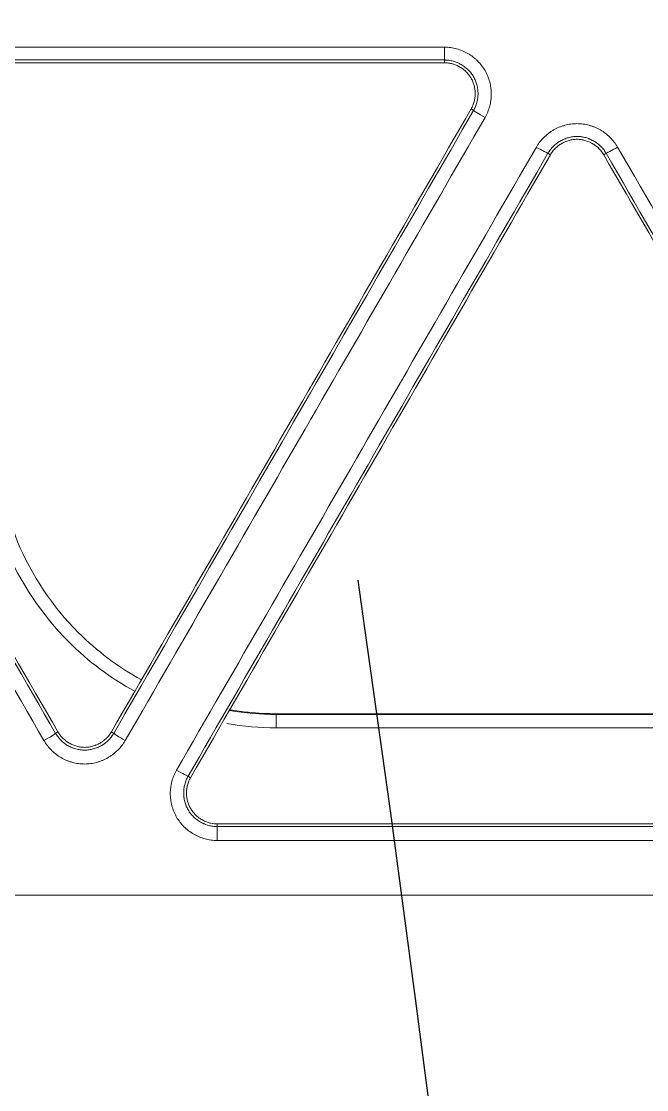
# Model space of a CAD drawing. Header units: inches. Extents: x 405346 to 489838, y -25612 to 14934.
# Drawn here: x 462652.5 to 462674.72, y 4071.14 to 4109.12 of the extents above; entities that cross this region are included whole.
import ezdxf

# ---------------------------------------------------------------- set-up
doc = ezdxf.new("R2010")
doc.units = ezdxf.units.IN
doc.header["$LTSCALE"] = 200
doc.header["$MEASUREMENT"] = 0
doc.linetypes.add('DH-HID2', pattern=[1.2, 0.8, -0.4])
doc.layers.add('FU-FURM', color=251, linetype='DH-HID2')
doc.layers.add('SS-EQ', color=2, linetype='Continuous', lineweight=20)

# ---------------------------------------------------------------- blocks, each defined once
blk = doc.blocks.new('FLLLL')
at = {"layer": 'FU-FURM'}
blk.add_arc((461394.824, 3304.016), 1330.569, 350.923223, 9.218904, dxfattribs=at)
blk = doc.blocks.new('4way무풍')
at = {"layer": 'SS-EQ'}
for p, q in [((-127.2, -213.782), (-127.2, -213.682)), ((-126.166, -215.474), (-126.252, -215.424)), ((-123.436, -217.049), (-123.523, -216.999)), ((-121.454, -216.999), (-121.541, -217.049)), ((-133.178, -236.95), (-133.153, -236.925)), ((-133.178, -237.424), (-133.178, -236.95)), ((-110.051, -236.95), (-133.178, -236.95)), ((-110.063, -236.925), (-133.153, -236.925)), ((-141.021, -237.622), (-140.935, -237.572)), ((-139.039, -237.572), (-138.953, -237.622)), ((-133.178, -237.424), (-109.776, -237.424)), ((-136.311, -239.148), (-136.224, -239.198)), ((-135.276, -240.839), (-135.276, -240.938))]:
    blk.add_line(p, q, dxfattribs=at)
for centre, major_axis, ratio, start_param, end_param in [((-127.2, -213.208), (0, 0.474), 0.005842, 1.605745, 3.106685), ((-125.755, -215.71), (0.41, -0.237), 0.033702, 3.176519, 4.725413), ((-123.933, -216.762), (-0.41, 0.237), 0.033958, 1.584178, 3.106666), ((-121.044, -216.762), (0.41, 0.237), 0.028821, 3.176514, 4.689725), ((-141.431, -237.858), (0.41, 0.237), 0.033145, 4.687505, 6.24826), ((-138.543, -237.858), (0.41, -0.237), 0.038208, 3.176525, 4.728868), ((-136.72, -238.91), (-0.41, 0.237), 0.038521, 1.587639, 3.10666), ((-135.276, -241.412), (0, 0.474), 0.004454, 0.034946, 1.61349)]:
    blk.add_ellipse(centre, major_axis=major_axis, ratio=ratio, start_param=start_param, end_param=end_param, dxfattribs=at)
for points, knots in [([(-0.032, -346.294), (-6.969, -346.294), (-13.906, -346.294), (-27.78, -346.294), (-34.717, -346.294), (-55.528, -346.294), (-69.403, -346.294), (-97.151, -346.294), (-111.025, -346.294), (-138.774, -346.294), (-152.648, -346.294), (-180.396, -346.294), (-194.27, -346.294), (-215.082, -346.294), (-222.019, -346.294), (-235.893, -346.294), (-242.83, -346.294), (-253.236, -346.294), (-256.704, -346.293), (-263.641, -346.293), (-267.11, -346.294), (-272.313, -346.294), (-274.047, -346.294), (-276.648, -346.294), (-277.515, -346.294), (-279.25, -346.294), (-280.117, -346.293), (-281.418, -346.293), (-281.851, -346.293), (-282.718, -346.293), (-283.152, -346.293), (-283.802, -346.293), (-284.019, -346.294), (-284.453, -346.294), (-284.669, -346.294), (-285.103, -346.294), (-285.32, -346.293), (-285.753, -346.291), (-285.97, -346.288), (-286.62, -346.277), (-287.053, -346.265), (-287.92, -346.232), (-288.353, -346.21), (-289.653, -346.133), (-290.519, -346.062), (-291.817, -345.929), (-292.25, -345.88), (-292.899, -345.799), (-293.116, -345.771), (-293.548, -345.713), (-294.627, -345.561), (-295.697, -345.382), (-298.249, -344.898), (-299.929, -344.504), (-302.417, -343.81), (-304.065, -343.313), (-305.692, -342.746), (-308.116, -341.843), (-309.711, -341.172), (-311.481, -340.336), (-311.677, -340.242), (-312.069, -340.051), (-312.265, -339.955), (-312.85, -339.663), (-313.238, -339.464), (-314.393, -338.857), (-315.91, -338.018), (-317.384, -337.119), (-318.837, -336.19), (-319.553, -335.711), (-320.962, -334.724), (-322.351, -333.708), (-324.369, -332.095), (-326.323, -330.394), (-327.582, -329.2), (-328.355, -328.435), (-328.586, -328.204), (-328.815, -327.971), (-328.968, -327.815), (-329.044, -327.737), (-329.423, -327.345), (-329.723, -327.029), (-330.61, -326.073), (-331.762, -324.777), (-333.398, -322.77), (-334.43, -321.391), (-335.932, -319.291), (-336.873, -317.851), (-338.196, -315.627), (-339.047, -314.124), (-339.838, -312.58), (-340.313, -311.601), (-340.454, -311.306), (-340.593, -311.01), (-340.685, -310.813), (-340.731, -310.713), (-340.958, -310.218), (-341.135, -309.821), (-341.654, -308.624), (-342.309, -307.019), (-343.186, -304.583), (-343.7, -302.939), (-344.419, -300.46), (-344.828, -298.788), (-345.336, -296.251), (-345.487, -295.401), (-345.755, -293.691), (-345.871, -292.831), (-345.994, -291.749), (-346.017, -291.533), (-346.062, -291.099), (-346.083, -290.882), (-346.143, -290.23), (-346.178, -289.796), (-346.239, -288.927), (-346.265, -288.493), (-346.307, -287.624), (-346.324, -287.19), (-346.342, -286.538), (-346.347, -286.321), (-346.354, -285.886), (-346.356, -285.669), (-346.359, -285.235), (-346.359, -285.017), (-346.359, -284.583), (-346.359, -284.366), (-346.358, -283.714), (-346.358, -283.28), (-346.358, -282.411), (-346.358, -281.976), (-346.358, -280.673), (-346.358, -279.804), (-346.359, -278.066), (-346.359, -277.197), (-346.359, -274.59), (-346.359, -272.852), (-346.358, -264.163), (-346.358, -257.211), (-346.359, -236.356), (-346.359, -222.453), (-346.359, -194.646), (-346.359, -180.743), (-346.359, -152.936), (-346.359, -139.033), (-346.359, -111.226), (-346.359, -69.517), (-346.359, -27.807), (-346.359, 0)], [0, 0, 0, 0, 0.03125, 0.03125, 0.0625, 0.0625, 0.125, 0.125, 0.1875, 0.1875, 0.25, 0.25, 0.3125, 0.3125, 0.34375, 0.34375, 0.375, 0.375, 0.390625, 0.390625, 0.40625, 0.40625, 0.414063, 0.414063, 0.417969, 0.417969, 0.421875, 0.421875, 0.423828, 0.423828, 0.425781, 0.425781, 0.426758, 0.426758, 0.427734, 0.427734, 0.428711, 0.428711, 0.429688, 0.429688, 0.431641, 0.431641, 0.433594, 0.433594, 0.4375, 0.4375, 0.439453, 0.439453, 0.44043, 0.44043, 0.441406, 0.445313, 0.445313, 0.453125, 0.453125, 0.457031, 0.460938, 0.460938, 0.46875, 0.46875, 0.469727, 0.469727, 0.470703, 0.470703, 0.472656, 0.472656, 0.476563, 0.480469, 0.480469, 0.484375, 0.484375, 0.488281, 0.492188, 0.496094, 0.5, 0.5, 0.500977, 0.501465, 0.501465, 0.501953, 0.501953, 0.503906, 0.503906, 0.507813, 0.511719, 0.515625, 0.515625, 0.523438, 0.523438, 0.527344, 0.53125, 0.53125, 0.532227, 0.532715, 0.532715, 0.533203, 0.533203, 0.535156, 0.535156, 0.539063, 0.542969, 0.546875, 0.546875, 0.554688, 0.554688, 0.558594, 0.558594, 0.5625, 0.5625, 0.563477, 0.563477, 0.564453, 0.564453, 0.566406, 0.566406, 0.568359, 0.568359, 0.570313, 0.570313, 0.571289, 0.571289, 0.572266, 0.572266, 0.573242, 0.573242, 0.574219, 0.574219, 0.576172, 0.576172, 0.578125, 0.578125, 0.582031, 0.582031, 0.585938, 0.585938, 0.59375, 0.59375, 0.625, 0.625, 0.6875, 0.6875, 0.75, 0.75, 0.8125, 0.8125, 0.875, 1, 1, 1, 1]), ([(-345.164, 0), (-345.164, -27.72), (-345.163, -69.3), (-345.162, -110.879), (-345.161, -138.599), (-345.16, -152.459), (-345.158, -180.179), (-345.157, -194.038), (-345.154, -221.758), (-345.152, -235.618), (-345.147, -256.408), (-345.146, -263.338), (-345.145, -272), (-345.144, -273.733), (-345.144, -276.331), (-345.144, -277.198), (-345.143, -278.93), (-345.142, -279.796), (-345.142, -281.096), (-345.141, -281.529), (-345.141, -282.395), (-345.141, -282.828), (-345.141, -283.694), (-345.141, -284.128), (-345.14, -284.777), (-345.139, -284.994), (-345.136, -285.427), (-345.134, -285.643), (-345.124, -286.293), (-345.113, -286.726), (-345.08, -287.592), (-345.06, -288.025), (-345.009, -288.891), (-344.978, -289.324), (-344.926, -289.973), (-344.898, -290.298), (-344.868, -290.623), (-344.847, -290.839), (-344.836, -290.947), (-344.736, -291.92), (-344.629, -292.78), (-344.379, -294.49), (-344.236, -295.341), (-343.754, -297.876), (-343.361, -299.547), (-342.665, -302.025), (-342.166, -303.667), (-341.312, -306.101), (-340.67, -307.704), (-340.162, -308.899), (-339.901, -309.494), (-339.629, -310.087), (-339.446, -310.481), (-339.353, -310.678), (-338.885, -311.657), (-338.495, -312.43), (-337.684, -313.955), (-337.263, -314.706), (-336.391, -316.189), (-335.94, -316.919), (-335.007, -318.36), (-334.525, -319.069), (-333.532, -320.468), (-332.508, -321.846), (-330.881, -323.85), (-329.735, -325.144), (-328.853, -326.098), (-328.555, -326.413), (-328.177, -326.804), (-328.101, -326.882), (-327.949, -327.038), (-327.721, -327.27), (-327.491, -327.501), (-326.721, -328.264), (-325.466, -329.454), (-323.518, -331.15), (-321.504, -332.756), (-320.119, -333.767), (-318.711, -334.749), (-317.997, -335.224), (-316.546, -336.146), (-315.81, -336.593), (-314.315, -337.455), (-313.557, -337.871), (-312.595, -338.371), (-312.305, -338.52), (-312.014, -338.667), (-311.819, -338.764), (-311.722, -338.813), (-311.235, -339.053), (-310.844, -339.241), (-309.666, -339.791), (-308.875, -340.139), (-307.283, -340.8), (-305.68, -341.425), (-303.244, -342.258), (-301.598, -342.743), (-299.114, -343.417), (-297.436, -343.797), (-294.888, -344.259), (-294.033, -344.395), (-292.957, -344.543), (-292.742, -344.571), (-292.31, -344.625), (-291.663, -344.704), (-291.015, -344.771), (-289.72, -344.892), (-288.856, -344.954), (-287.56, -345.019), (-287.128, -345.036), (-286.48, -345.054), (-286.264, -345.059), (-285.831, -345.067), (-285.615, -345.069), (-285.183, -345.073), (-284.967, -345.074), (-284.534, -345.075), (-284.318, -345.075), (-283.67, -345.076), (-283.237, -345.076), (-282.589, -345.076), (-282.373, -345.076), (-281.94, -345.076), (-281.724, -345.076), (-281.075, -345.076), (-280.643, -345.077), (-279.346, -345.077), (-278.481, -345.078), (-276.752, -345.079), (-275.887, -345.079), (-273.293, -345.079), (-271.563, -345.08), (-262.916, -345.081), (-255.998, -345.082), (-242.162, -345.085), (-235.244, -345.086), (-221.408, -345.089), (-214.49, -345.09), (-193.736, -345.092), (-179.9, -345.094), (-152.228, -345.096), (-138.392, -345.096), (-110.72, -345.097), (-96.884, -345.098), (-69.212, -345.098), (-55.376, -345.099), (-34.622, -345.099), (-27.704, -345.099), (-13.868, -345.099), (-6.95, -345.099), (-0.032, -345.099)], [0, 0, 0, 0, 0.125, 0.1875, 0.1875, 0.25, 0.25, 0.3125, 0.3125, 0.375, 0.375, 0.40625, 0.40625, 0.414063, 0.414063, 0.417969, 0.417969, 0.421875, 0.421875, 0.423828, 0.423828, 0.425781, 0.425781, 0.427734, 0.427734, 0.428711, 0.428711, 0.429688, 0.429688, 0.431641, 0.431641, 0.433594, 0.433594, 0.435547, 0.435547, 0.436523, 0.437012, 0.437012, 0.4375, 0.4375, 0.441406, 0.441406, 0.445313, 0.445313, 0.453125, 0.453125, 0.457031, 0.460938, 0.464844, 0.464844, 0.466797, 0.467773, 0.467773, 0.46875, 0.46875, 0.472656, 0.472656, 0.476563, 0.476563, 0.480469, 0.480469, 0.484375, 0.484375, 0.488281, 0.492188, 0.496094, 0.496094, 0.498047, 0.498047, 0.498535, 0.498535, 0.499023, 0.5, 0.5, 0.503906, 0.507813, 0.511719, 0.515625, 0.515625, 0.519531, 0.519531, 0.523438, 0.523438, 0.527344, 0.527344, 0.52832, 0.528809, 0.528809, 0.529297, 0.529297, 0.53125, 0.53125, 0.535156, 0.535156, 0.539063, 0.542969, 0.546875, 0.546875, 0.554688, 0.554688, 0.558594, 0.558594, 0.55957, 0.55957, 0.560547, 0.5625, 0.5625, 0.566406, 0.566406, 0.568359, 0.568359, 0.569336, 0.569336, 0.570313, 0.570313, 0.571289, 0.571289, 0.572266, 0.572266, 0.574219, 0.574219, 0.575195, 0.575195, 0.576172, 0.576172, 0.578125, 0.578125, 0.582031, 0.582031, 0.585938, 0.585938, 0.59375, 0.59375, 0.625, 0.625, 0.65625, 0.65625, 0.6875, 0.6875, 0.75, 0.75, 0.8125, 0.8125, 0.875, 0.875, 0.9375, 0.9375, 0.96875, 0.96875, 1, 1, 1, 1]), ([(-127.202, -213.225), (-127.166, -213.225), (-127.129, -213.226), (-127.056, -213.231), (-127.019, -213.235), (-126.911, -213.25), (-126.769, -213.279), (-126.632, -213.326), (-126.548, -213.361), (-126.531, -213.369), (-126.497, -213.384), (-126.448, -213.407), (-126.4, -213.433), (-126.306, -213.488), (-126.246, -213.528), (-126.159, -213.594), (-126.131, -213.617), (-126.089, -213.653), (-126.076, -213.665), (-126.049, -213.69), (-126.036, -213.703), (-125.971, -213.767), (-125.875, -213.876), (-125.794, -213.996), (-125.739, -214.091), (-125.722, -214.124), (-125.69, -214.189), (-125.675, -214.222), (-125.634, -214.323), (-125.611, -214.392), (-125.583, -214.497), (-125.575, -214.532), (-125.565, -214.586), (-125.561, -214.604), (-125.556, -214.64), (-125.553, -214.658), (-125.541, -214.749), (-125.532, -214.894), (-125.541, -215.038), (-125.553, -215.128), (-125.556, -215.146), (-125.561, -215.183), (-125.565, -215.201), (-125.575, -215.255), (-125.583, -215.29), (-125.611, -215.395), (-125.634, -215.464), (-125.689, -215.598), (-125.721, -215.663), (-125.758, -215.727)], [0, 0, 0, 0, 0.03125, 0.03125, 0.0625, 0.0625, 0.125, 0.1875, 0.1875, 0.203125, 0.203125, 0.21875, 0.25, 0.25, 0.3125, 0.3125, 0.34375, 0.34375, 0.359375, 0.359375, 0.375, 0.375, 0.4375, 0.5, 0.5, 0.53125, 0.53125, 0.5625, 0.5625, 0.625, 0.625, 0.65625, 0.65625, 0.671875, 0.671875, 0.6875, 0.6875, 0.75, 0.8125, 0.8125, 0.828125, 0.828125, 0.84375, 0.84375, 0.875, 0.875, 0.9375, 0.9375, 1, 1, 1, 1]), ([(-126.166, -215.474), (-126.164, -215.471), (-126.162, -215.468), (-126.159, -215.462), (-126.154, -215.454), (-126.143, -215.434), (-126.123, -215.393), (-126.107, -215.357), (-126.077, -215.285), (-126.061, -215.236), (-126.041, -215.161), (-126.035, -215.135), (-126.025, -215.084), (-126.021, -215.058), (-126.011, -214.981), (-126.004, -214.877), (-126.011, -214.773), (-126.019, -214.708), (-126.021, -214.695), (-126.025, -214.67), (-126.032, -214.631), (-126.041, -214.593), (-126.06, -214.518), (-126.077, -214.469), (-126.106, -214.396), (-126.117, -214.373), (-126.139, -214.326), (-126.152, -214.302), (-126.191, -214.234), (-126.22, -214.191), (-126.283, -214.109), (-126.318, -214.071), (-126.364, -214.025), (-126.374, -214.016), (-126.393, -213.998), (-126.403, -213.989), (-126.432, -213.963), (-126.453, -213.947), (-126.515, -213.899), (-126.558, -213.871), (-126.625, -213.832), (-126.66, -213.813), (-126.695, -213.796), (-126.719, -213.785), (-126.731, -213.78), (-126.791, -213.755), (-126.89, -213.721), (-126.991, -213.7), (-127.069, -213.689), (-127.095, -213.686), (-127.134, -213.684), (-127.147, -213.683), (-127.167, -213.682), (-127.177, -213.682), (-127.187, -213.682), (-127.193, -213.682), (-127.196, -213.682), (-127.2, -213.682)], [0, 0, 0, 0, 0.003906, 0.003906, 0.007813, 0.015625, 0.03125, 0.0625, 0.0625, 0.125, 0.125, 0.15625, 0.15625, 0.1875, 0.1875, 0.25, 0.3125, 0.3125, 0.328125, 0.328125, 0.34375, 0.375, 0.375, 0.4375, 0.4375, 0.46875, 0.46875, 0.5, 0.5, 0.5625, 0.5625, 0.625, 0.625, 0.640625, 0.640625, 0.65625, 0.65625, 0.6875, 0.6875, 0.75, 0.75, 0.78125, 0.796875, 0.796875, 0.8125, 0.8125, 0.875, 0.9375, 0.9375, 0.96875, 0.96875, 0.984375, 0.984375, 0.992188, 0.996094, 0.996094, 1, 1, 1, 1]), ([(-127.2, -213.782), (-127.152, -213.782), (-127.104, -213.786), (-127.01, -213.799), (-126.963, -213.808), (-126.894, -213.827), (-126.871, -213.834), (-126.826, -213.85), (-126.804, -213.858), (-126.737, -213.886), (-126.652, -213.929), (-126.573, -213.981), (-126.525, -214.018), (-126.516, -214.025), (-126.497, -214.04), (-126.469, -214.063), (-126.443, -214.088), (-126.393, -214.138), (-126.361, -214.173), (-126.317, -214.229), (-126.303, -214.249), (-126.277, -214.289), (-126.264, -214.309), (-126.228, -214.371), (-126.186, -214.457), (-126.156, -214.547), (-126.138, -214.616), (-126.132, -214.64), (-126.123, -214.687), (-126.12, -214.711), (-126.11, -214.781), (-126.107, -214.829), (-126.107, -214.9), (-126.108, -214.924), (-126.111, -214.972), (-126.113, -214.996), (-126.123, -215.067), (-126.141, -215.16), (-126.171, -215.251), (-126.207, -215.339), (-126.228, -215.382), (-126.252, -215.424)], [0, 0, 0, 0, 0.0625, 0.0625, 0.125, 0.125, 0.15625, 0.15625, 0.1875, 0.1875, 0.25, 0.3125, 0.3125, 0.328125, 0.328125, 0.34375, 0.375, 0.375, 0.4375, 0.4375, 0.46875, 0.46875, 0.5, 0.5, 0.5625, 0.625, 0.625, 0.65625, 0.65625, 0.6875, 0.6875, 0.75, 0.75, 0.78125, 0.78125, 0.8125, 0.8125, 0.875, 0.9375, 0.9375, 1, 1, 1, 1]), ([(-141.434, -237.878), (-143.565, -234.186), (-145.696, -230.494), (-149.959, -223.11), (-152.091, -219.418), (-154.222, -215.726)], [0, 0, 0, 0, 0.5, 0.5, 1, 1, 1, 1]), ([(-153.808, -215.474), (-151.677, -219.165), (-149.546, -222.857), (-145.283, -230.24), (-143.152, -233.931), (-141.021, -237.622)], [0, 0, 0, 0, 0.5, 0.5, 1, 1, 1, 1]), ([(-153.722, -215.424), (-151.591, -219.116), (-149.459, -222.807), (-145.197, -230.19), (-143.066, -233.881), (-140.935, -237.572)], [0, 0, 0, 0, 0.5, 0.5, 1, 1, 1, 1]), ([(-123.935, -216.779), (-123.917, -216.747), (-123.898, -216.716), (-123.857, -216.655), (-123.835, -216.626), (-123.769, -216.54), (-123.673, -216.431), (-123.563, -216.336), (-123.49, -216.281), (-123.476, -216.27), (-123.446, -216.248), (-123.401, -216.217), (-123.354, -216.189), (-123.26, -216.134), (-123.195, -216.102), (-123.095, -216.06), (-123.061, -216.047), (-123.009, -216.029), (-122.991, -216.024), (-122.956, -216.013), (-122.939, -216.008), (-122.851, -215.984), (-122.709, -215.955), (-122.564, -215.945), (-122.454, -215.945), (-122.418, -215.946), (-122.345, -215.951), (-122.309, -215.955), (-122.201, -215.97), (-122.13, -215.984), (-122.025, -216.013), (-121.99, -216.023), (-121.939, -216.041), (-121.921, -216.047), (-121.887, -216.06), (-121.87, -216.067), (-121.786, -216.102), (-121.656, -216.167), (-121.535, -216.247), (-121.463, -216.303), (-121.448, -216.314), (-121.42, -216.337), (-121.406, -216.349), (-121.364, -216.385), (-121.338, -216.41), (-121.26, -216.487), (-121.213, -216.541), (-121.124, -216.655), (-121.083, -216.716), (-121.047, -216.779)], [0, 0, 0, 0, 0.03125, 0.03125, 0.0625, 0.0625, 0.125, 0.1875, 0.1875, 0.203125, 0.203125, 0.21875, 0.25, 0.25, 0.3125, 0.3125, 0.34375, 0.34375, 0.359375, 0.359375, 0.375, 0.375, 0.4375, 0.5, 0.5, 0.53125, 0.53125, 0.5625, 0.5625, 0.625, 0.625, 0.65625, 0.65625, 0.671875, 0.671875, 0.6875, 0.6875, 0.75, 0.8125, 0.8125, 0.828125, 0.828125, 0.84375, 0.84375, 0.875, 0.875, 0.9375, 0.9375, 1, 1, 1, 1]), ([(-121.454, -216.999), (-121.456, -216.996), (-121.457, -216.994), (-121.461, -216.988), (-121.466, -216.979), (-121.478, -216.96), (-121.503, -216.922), (-121.525, -216.89), (-121.573, -216.829), (-121.607, -216.79), (-121.663, -216.735), (-121.682, -216.717), (-121.721, -216.683), (-121.742, -216.666), (-121.804, -216.619), (-121.891, -216.561), (-121.984, -216.515), (-122.044, -216.49), (-122.056, -216.485), (-122.081, -216.475), (-122.118, -216.462), (-122.155, -216.45), (-122.23, -216.43), (-122.281, -216.419), (-122.358, -216.409), (-122.384, -216.406), (-122.436, -216.403), (-122.462, -216.402), (-122.541, -216.402), (-122.593, -216.405), (-122.695, -216.419), (-122.746, -216.43), (-122.822, -216.451), (-122.847, -216.458), (-122.897, -216.475), (-122.921, -216.485), (-122.993, -216.515), (-123.039, -216.538), (-123.107, -216.577), (-123.14, -216.597), (-123.172, -216.62), (-123.194, -216.635), (-123.204, -216.643), (-123.256, -216.682), (-123.335, -216.75), (-123.404, -216.828), (-123.451, -216.89), (-123.467, -216.911), (-123.489, -216.943), (-123.496, -216.954), (-123.506, -216.971), (-123.511, -216.98), (-123.516, -216.988), (-123.52, -216.994), (-123.521, -216.997), (-123.523, -216.999)], [0, 0, 0, 0, 0.003906, 0.003906, 0.007812, 0.015625, 0.03125, 0.0625, 0.0625, 0.125, 0.125, 0.15625, 0.15625, 0.1875, 0.1875, 0.25, 0.3125, 0.3125, 0.328125, 0.328125, 0.34375, 0.375, 0.375, 0.4375, 0.4375, 0.46875, 0.46875, 0.5, 0.5, 0.5625, 0.5625, 0.625, 0.625, 0.65625, 0.65625, 0.6875, 0.6875, 0.75, 0.75, 0.78125, 0.796875, 0.796875, 0.8125, 0.8125, 0.875, 0.9375, 0.9375, 0.96875, 0.96875, 0.984375, 0.984375, 0.992188, 0.996094, 0.996094, 1, 1, 1, 1]), ([(-123.436, -217.049), (-123.412, -217.008), (-123.386, -216.968), (-123.328, -216.893), (-123.296, -216.858), (-123.245, -216.807), (-123.228, -216.791), (-123.191, -216.76), (-123.173, -216.745), (-123.116, -216.701), (-123.036, -216.649), (-122.951, -216.606), (-122.896, -216.583), (-122.885, -216.578), (-122.862, -216.57), (-122.828, -216.558), (-122.794, -216.547), (-122.726, -216.528), (-122.679, -216.519), (-122.608, -216.509), (-122.585, -216.506), (-122.537, -216.503), (-122.513, -216.502), (-122.441, -216.502), (-122.346, -216.509), (-122.253, -216.528), (-122.184, -216.547), (-122.161, -216.554), (-122.115, -216.57), (-122.093, -216.578), (-122.027, -216.606), (-121.984, -216.627), (-121.922, -216.662), (-121.902, -216.675), (-121.862, -216.701), (-121.843, -216.715), (-121.785, -216.759), (-121.714, -216.821), (-121.651, -216.892), (-121.592, -216.968), (-121.565, -217.008), (-121.541, -217.049)], [0, 0, 0, 0, 0.0625, 0.0625, 0.125, 0.125, 0.15625, 0.15625, 0.1875, 0.1875, 0.25, 0.3125, 0.3125, 0.328125, 0.328125, 0.34375, 0.375, 0.375, 0.4375, 0.4375, 0.46875, 0.46875, 0.5, 0.5, 0.5625, 0.625, 0.625, 0.65625, 0.65625, 0.6875, 0.6875, 0.75, 0.75, 0.78125, 0.78125, 0.8125, 0.8125, 0.875, 0.9375, 0.9375, 1, 1, 1, 1]), ([(-121.047, -216.779), (-118.915, -220.472), (-116.784, -224.164), (-112.521, -231.548), (-110.39, -235.239), (-108.259, -238.931)], [0, 0, 0, 0, 0.5, 0.5, 1, 1, 1, 1]), ([(-108.754, -239.198), (-110.885, -235.507), (-113.016, -231.816), (-117.278, -224.433), (-119.409, -220.741), (-121.541, -217.049)], [0, 0, 0, 0, 0.5, 0.5, 1, 1, 1, 1]), ([(-108.667, -239.148), (-110.798, -235.457), (-112.929, -231.765), (-117.191, -224.383), (-119.323, -220.691), (-121.454, -216.999)], [0, 0, 0, 0, 0.5, 0.5, 1, 1, 1, 1]), ([(-143.601, -227), (-143.601, -228.364), (-143.33, -229.729), (-142.286, -232.249), (-141.513, -233.406), (-139.854, -235.066), (-139.059, -235.661), (-138.198, -236.135)], [0, 0, 0, 0, 0.367595, 0.367595, 0.735193, 0.735193, 1, 1, 1, 1]), ([(-137.967, -235.721), (-138.79, -235.269), (-139.55, -234.7), (-141.134, -233.115), (-141.872, -232.011), (-142.868, -229.605), (-143.127, -228.302), (-143.127, -227)], [0, 0, 0, 0, 0.264993, 0.264993, 0.632498, 0.632498, 1, 1, 1, 1]), ([(-133.153, -236.925), (-133.497, -236.925), (-133.838, -236.907), (-134.391, -236.85), (-134.606, -236.821), (-134.818, -236.784)], [0, 0, 0, 0, 0.609384, 0.609384, 1, 1, 1, 1]), ([(-141.021, -237.622), (-141.019, -237.625), (-141.018, -237.628), (-141.014, -237.633), (-141.009, -237.642), (-140.997, -237.661), (-140.973, -237.699), (-140.95, -237.731), (-140.902, -237.792), (-140.868, -237.831), (-140.812, -237.886), (-140.793, -237.904), (-140.754, -237.938), (-140.733, -237.955), (-140.671, -238.002), (-140.585, -238.059), (-140.492, -238.106), (-140.431, -238.131), (-140.419, -238.136), (-140.395, -238.145), (-140.358, -238.158), (-140.32, -238.17), (-140.245, -238.19), (-140.195, -238.201), (-140.118, -238.211), (-140.092, -238.214), (-140.04, -238.218), (-140.013, -238.219), (-139.935, -238.219), (-139.883, -238.215), (-139.78, -238.201), (-139.73, -238.191), (-139.654, -238.17), (-139.629, -238.162), (-139.579, -238.145), (-139.555, -238.136), (-139.483, -238.106), (-139.437, -238.083), (-139.369, -238.044), (-139.336, -238.023), (-139.304, -238.001), (-139.283, -237.986), (-139.272, -237.978), (-139.22, -237.938), (-139.142, -237.87), (-139.073, -237.793), (-139.025, -237.732), (-139.009, -237.71), (-138.987, -237.678), (-138.98, -237.667), (-138.97, -237.65), (-138.965, -237.642), (-138.96, -237.633), (-138.956, -237.628), (-138.955, -237.625), (-138.953, -237.622)], [0, 0, 0, 0, 0.003906, 0.003906, 0.007813, 0.015625, 0.03125, 0.0625, 0.0625, 0.125, 0.125, 0.15625, 0.15625, 0.1875, 0.1875, 0.25, 0.3125, 0.3125, 0.328125, 0.328125, 0.34375, 0.375, 0.375, 0.4375, 0.4375, 0.46875, 0.46875, 0.5, 0.5, 0.5625, 0.5625, 0.625, 0.625, 0.65625, 0.65625, 0.6875, 0.6875, 0.75, 0.75, 0.78125, 0.796875, 0.796875, 0.8125, 0.8125, 0.875, 0.9375, 0.9375, 0.96875, 0.96875, 0.984375, 0.984375, 0.992188, 0.996094, 0.996094, 1, 1, 1, 1]), ([(-139.039, -237.572), (-139.063, -237.614), (-139.09, -237.654), (-139.148, -237.729), (-139.18, -237.764), (-139.231, -237.814), (-139.248, -237.831), (-139.284, -237.862), (-139.303, -237.877), (-139.36, -237.921), (-139.439, -237.973), (-139.525, -238.016), (-139.58, -238.039), (-139.591, -238.043), (-139.614, -238.052), (-139.647, -238.064), (-139.682, -238.075), (-139.75, -238.094), (-139.797, -238.103), (-139.867, -238.113), (-139.891, -238.115), (-139.939, -238.119), (-139.963, -238.12), (-140.035, -238.12), (-140.13, -238.113), (-140.223, -238.094), (-140.292, -238.075), (-140.315, -238.068), (-140.361, -238.052), (-140.383, -238.044), (-140.449, -238.016), (-140.492, -237.995), (-140.553, -237.959), (-140.574, -237.947), (-140.613, -237.92), (-140.633, -237.906), (-140.69, -237.863), (-140.762, -237.8), (-140.825, -237.729), (-140.884, -237.654), (-140.911, -237.614), (-140.935, -237.572)], [0, 0, 0, 0, 0.0625, 0.0625, 0.125, 0.125, 0.15625, 0.15625, 0.1875, 0.1875, 0.25, 0.3125, 0.3125, 0.328125, 0.328125, 0.34375, 0.375, 0.375, 0.4375, 0.4375, 0.46875, 0.46875, 0.5, 0.5, 0.5625, 0.625, 0.625, 0.65625, 0.65625, 0.6875, 0.6875, 0.75, 0.75, 0.78125, 0.78125, 0.8125, 0.8125, 0.875, 0.9375, 0.9375, 1, 1, 1, 1]), ([(-138.545, -237.878), (-138.563, -237.91), (-138.583, -237.941), (-138.624, -238.002), (-138.645, -238.031), (-138.712, -238.117), (-138.808, -238.226), (-138.917, -238.321), (-138.99, -238.376), (-139.005, -238.387), (-139.035, -238.409), (-139.08, -238.44), (-139.126, -238.468), (-139.22, -238.523), (-139.285, -238.555), (-139.386, -238.597), (-139.42, -238.61), (-139.472, -238.628), (-139.489, -238.633), (-139.524, -238.644), (-139.542, -238.649), (-139.63, -238.673), (-139.772, -238.702), (-139.916, -238.712), (-140.026, -238.712), (-140.063, -238.711), (-140.136, -238.706), (-140.172, -238.702), (-140.28, -238.687), (-140.35, -238.673), (-140.455, -238.644), (-140.49, -238.634), (-140.542, -238.616), (-140.559, -238.61), (-140.593, -238.597), (-140.61, -238.59), (-140.695, -238.555), (-140.825, -238.49), (-140.945, -238.41), (-141.018, -238.354), (-141.032, -238.343), (-141.061, -238.32), (-141.075, -238.308), (-141.116, -238.272), (-141.143, -238.247), (-141.22, -238.17), (-141.268, -238.116), (-141.356, -238.002), (-141.397, -237.941), (-141.434, -237.878)], [0, 0, 0, 0, 0.03125, 0.03125, 0.0625, 0.0625, 0.125, 0.1875, 0.1875, 0.203125, 0.203125, 0.21875, 0.25, 0.25, 0.3125, 0.3125, 0.34375, 0.34375, 0.359375, 0.359375, 0.375, 0.375, 0.4375, 0.5, 0.5, 0.53125, 0.53125, 0.5625, 0.5625, 0.625, 0.625, 0.65625, 0.65625, 0.671875, 0.671875, 0.6875, 0.6875, 0.75, 0.8125, 0.8125, 0.828125, 0.828125, 0.84375, 0.84375, 0.875, 0.875, 0.9375, 0.9375, 1, 1, 1, 1]), ([(-135.278, -241.432), (-135.315, -241.432), (-135.352, -241.431), (-135.425, -241.426), (-135.461, -241.422), (-135.569, -241.407), (-135.711, -241.378), (-135.849, -241.331), (-135.933, -241.296), (-135.95, -241.288), (-135.983, -241.273), (-136.033, -241.25), (-136.081, -241.224), (-136.175, -241.169), (-136.235, -241.129), (-136.322, -241.063), (-136.35, -241.04), (-136.391, -241.004), (-136.405, -240.992), (-136.432, -240.967), (-136.445, -240.954), (-136.51, -240.89), (-136.606, -240.781), (-136.686, -240.661), (-136.741, -240.566), (-136.758, -240.533), (-136.791, -240.468), (-136.805, -240.435), (-136.847, -240.334), (-136.87, -240.265), (-136.897, -240.16), (-136.905, -240.125), (-136.916, -240.071), (-136.919, -240.053), (-136.925, -240.017), (-136.927, -239.999), (-136.939, -239.908), (-136.948, -239.763), (-136.939, -239.619), (-136.927, -239.529), (-136.925, -239.51), (-136.919, -239.474), (-136.916, -239.456), (-136.905, -239.402), (-136.897, -239.367), (-136.869, -239.262), (-136.846, -239.193), (-136.791, -239.059), (-136.759, -238.994), (-136.723, -238.93)], [0, 0, 0, 0, 0.03125, 0.03125, 0.0625, 0.0625, 0.125, 0.1875, 0.1875, 0.203125, 0.203125, 0.21875, 0.25, 0.25, 0.3125, 0.3125, 0.34375, 0.34375, 0.359375, 0.359375, 0.375, 0.375, 0.4375, 0.5, 0.5, 0.53125, 0.53125, 0.5625, 0.5625, 0.625, 0.625, 0.65625, 0.65625, 0.671875, 0.671875, 0.6875, 0.6875, 0.75, 0.8125, 0.8125, 0.828125, 0.828125, 0.84375, 0.84375, 0.875, 0.875, 0.9375, 0.9375, 1, 1, 1, 1]), ([(-136.311, -239.148), (-136.312, -239.15), (-136.314, -239.153), (-136.317, -239.159), (-136.322, -239.168), (-136.333, -239.188), (-136.353, -239.228), (-136.369, -239.264), (-136.399, -239.336), (-136.415, -239.385), (-136.435, -239.46), (-136.441, -239.486), (-136.451, -239.537), (-136.455, -239.563), (-136.465, -239.641), (-136.471, -239.744), (-136.465, -239.848), (-136.456, -239.912), (-136.455, -239.925), (-136.45, -239.951), (-136.444, -239.99), (-136.435, -240.028), (-136.415, -240.103), (-136.399, -240.152), (-136.369, -240.224), (-136.359, -240.248), (-136.336, -240.295), (-136.324, -240.318), (-136.284, -240.386), (-136.255, -240.429), (-136.192, -240.511), (-136.158, -240.55), (-136.111, -240.596), (-136.102, -240.605), (-136.083, -240.623), (-136.073, -240.631), (-136.043, -240.657), (-136.023, -240.674), (-135.961, -240.721), (-135.918, -240.75), (-135.85, -240.789), (-135.816, -240.807), (-135.781, -240.824), (-135.757, -240.835), (-135.745, -240.84), (-135.684, -240.865), (-135.586, -240.899), (-135.484, -240.92), (-135.407, -240.931), (-135.381, -240.934), (-135.342, -240.937), (-135.329, -240.937), (-135.309, -240.938), (-135.299, -240.938), (-135.289, -240.938), (-135.283, -240.938), (-135.279, -240.938), (-135.276, -240.938)], [0, 0, 0, 0, 0.003906, 0.003906, 0.007812, 0.015625, 0.03125, 0.0625, 0.0625, 0.125, 0.125, 0.15625, 0.15625, 0.1875, 0.1875, 0.25, 0.3125, 0.3125, 0.328125, 0.328125, 0.34375, 0.375, 0.375, 0.4375, 0.4375, 0.46875, 0.46875, 0.5, 0.5, 0.5625, 0.5625, 0.625, 0.625, 0.640625, 0.640625, 0.65625, 0.65625, 0.6875, 0.6875, 0.75, 0.75, 0.78125, 0.796875, 0.796875, 0.8125, 0.8125, 0.875, 0.9375, 0.9375, 0.96875, 0.96875, 0.984375, 0.984375, 0.992187, 0.996094, 0.996094, 1, 1, 1, 1]), ([(-135.276, -240.839), (-135.324, -240.839), (-135.372, -240.836), (-135.466, -240.823), (-135.513, -240.814), (-135.582, -240.795), (-135.604, -240.788), (-135.65, -240.772), (-135.672, -240.763), (-135.738, -240.736), (-135.824, -240.693), (-135.903, -240.64), (-135.951, -240.604), (-135.96, -240.597), (-135.979, -240.582), (-136.006, -240.558), (-136.033, -240.534), (-136.083, -240.484), (-136.115, -240.449), (-136.159, -240.392), (-136.173, -240.373), (-136.199, -240.333), (-136.212, -240.313), (-136.248, -240.25), (-136.29, -240.165), (-136.32, -240.075), (-136.338, -240.005), (-136.343, -239.982), (-136.352, -239.935), (-136.356, -239.911), (-136.365, -239.84), (-136.368, -239.793), (-136.368, -239.722), (-136.368, -239.698), (-136.365, -239.65), (-136.362, -239.626), (-136.353, -239.555), (-136.335, -239.461), (-136.305, -239.371), (-136.269, -239.283), (-136.248, -239.24), (-136.224, -239.198)], [0, 0, 0, 0, 0.0625, 0.0625, 0.125, 0.125, 0.15625, 0.15625, 0.1875, 0.1875, 0.25, 0.3125, 0.3125, 0.328125, 0.328125, 0.34375, 0.375, 0.375, 0.4375, 0.4375, 0.46875, 0.46875, 0.5, 0.5, 0.5625, 0.625, 0.625, 0.65625, 0.65625, 0.6875, 0.6875, 0.75, 0.75, 0.78125, 0.78125, 0.8125, 0.8125, 0.875, 0.9375, 0.9375, 1, 1, 1, 1]), ([(-238.109, -243.373), (-235.629, -243.373), (-233.149, -243.373), (-228.189, -243.373), (-225.709, -243.373), (-220.749, -243.373), (-218.269, -243.373), (-213.309, -243.373), (-210.829, -243.373), (-205.869, -243.373), (-203.388, -243.373), (-199.668, -243.373), (-198.428, -243.373), (-195.948, -243.373), (-194.707, -243.373), (-188.507, -243.373), (-183.546, -243.373), (-168.664, -243.373), (-158.743, -243.373), (-138.901, -243.373), (-128.979, -243.373), (-114.097, -243.373), (-109.136, -243.373), (-99.215, -243.373), (-94.254, -243.373), (-79.372, -243.373), (-69.451, -243.373), (-49.608, -243.373), (-39.686, -243.373), (-24.804, -243.373), (-19.843, -243.373), (-9.922, -243.373), (-4.961, -243.373), (0, -243.373)], [0, 0, 0, 0, 0.03125, 0.03125, 0.0625, 0.0625, 0.09375, 0.09375, 0.125, 0.125, 0.15625, 0.15625, 0.171875, 0.171875, 0.1875, 0.1875, 0.25, 0.25, 0.375, 0.375, 0.5, 0.5, 0.5625, 0.5625, 0.625, 0.625, 0.75, 0.75, 0.875, 0.875, 0.9375, 0.9375, 1, 1, 1, 1])]:
    blk.add_open_spline(points, degree=3, knots=knots, dxfattribs=at)
for points in [[(-152.778, -213.224), (-144.253, -213.224), (-135.728, -213.225), (-127.202, -213.225)], [(-127.2, -213.682), (-135.725, -213.682), (-144.25, -213.682), (-152.774, -213.682)], [(-127.2, -213.782), (-135.725, -213.782), (-144.25, -213.782), (-152.774, -213.782)], [(-139.039, -237.572), (-134.777, -230.19), (-130.515, -222.807), (-126.252, -215.424)], [(-138.953, -237.622), (-134.691, -230.24), (-130.428, -222.857), (-126.166, -215.474)], [(-125.758, -215.727), (-130.021, -223.111), (-134.283, -230.495), (-138.545, -237.878)], [(-136.723, -238.93), (-132.461, -231.547), (-128.198, -224.163), (-123.935, -216.779)], [(-123.523, -216.999), (-127.786, -224.383), (-132.048, -231.766), (-136.311, -239.148)], [(-123.436, -217.049), (-127.699, -224.433), (-131.962, -231.816), (-136.224, -239.198)], [(-133.178, -236.95), (-133.732, -236.95), (-134.287, -236.903), (-134.833, -236.81)], [(-134.929, -237.275), (-134.351, -237.373), (-133.764, -237.424), (-133.178, -237.424)], [(-135.276, -240.839), (-126.751, -240.839), (-118.226, -240.839), (-109.701, -240.839)], [(-135.276, -240.938), (-126.751, -240.938), (-118.226, -240.938), (-109.701, -240.938)], [(-109.703, -241.433), (-118.228, -241.433), (-126.753, -241.432), (-135.278, -241.432)]]:
    blk.add_open_spline(points, degree=3, dxfattribs=at)

msp = doc.modelspace()

# ---------------------------------------------------------------- block references
for name, p in [('FLLLL', (-47.5, 596.663)), ('4way무풍', (462794.732, 4321.426))]:
    msp.add_blockref(name, p)

doc.saveas('drawing.dxf')
